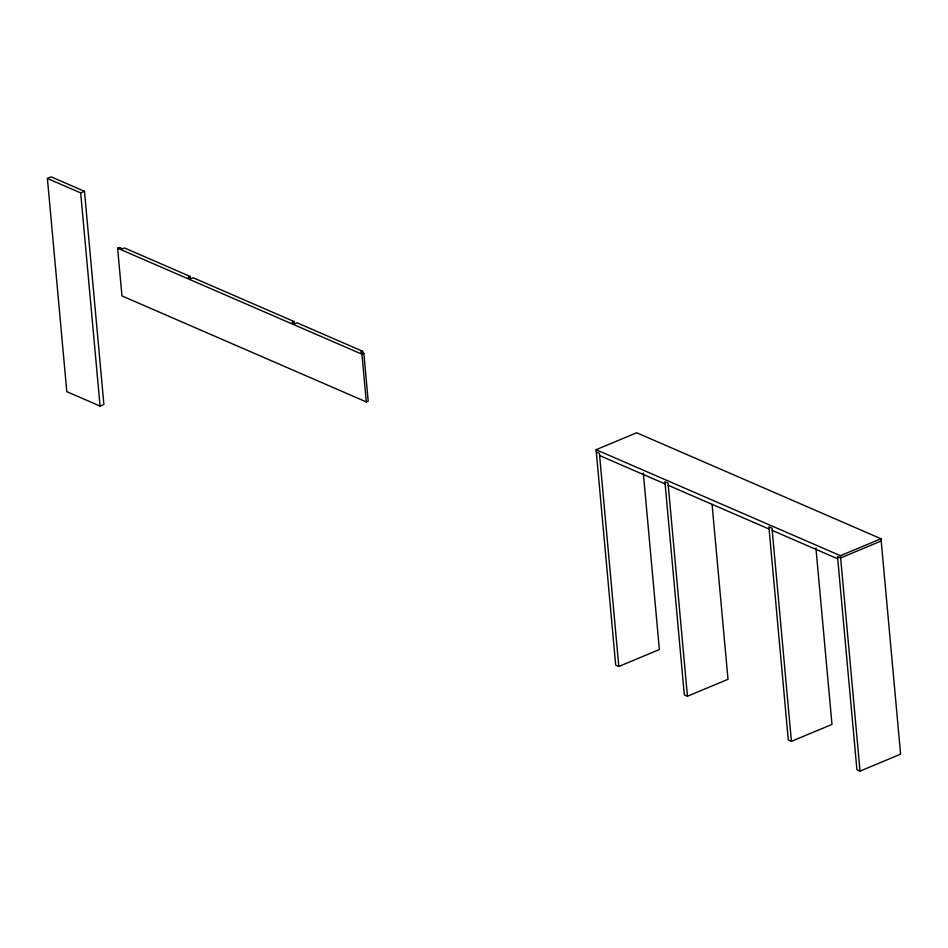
<?xml version="1.0" encoding="UTF-8"?>
<svg xmlns="http://www.w3.org/2000/svg" width="948" height="948" viewBox="0 0 948 948"><rect width="100%" height="100%" fill="white"/><g stroke="black" fill="none" stroke-linecap="round" stroke-linejoin="round"><path stroke-width="1.42" d="M47.4 178.473L51.204 176.885L84.479 191.318L103.877 404.5L100.073 406.088L66.798 391.654L47.4 178.473L80.675 192.906L84.479 191.318M362.906 354.161L362.646 351.27L360.738 352.064L363.854 353.414L368.203 401.123L366.295 401.916L121.96 295.93L117.611 248.222L119.519 247.428L122.636 248.779L124.532 247.985L190.038 276.401L190.299 279.293M190.038 276.401L188.142 277.195L191.259 278.546L193.155 277.752L294.022 321.502L294.283 324.394M294.022 321.502L292.114 322.296L295.231 323.647L297.139 322.853L362.646 351.27M117.611 248.222L361.958 354.208L363.854 353.414M643.325 473.111L659.37 649.534L618.807 666.48L615.69 665.129L596.091 449.708L636.653 432.762L881 538.748L900.6 754.17L860.037 771.115L856.921 769.764L837.522 556.583L840.639 557.934L881.202 540.988M596.091 449.708L840.438 555.694L881 538.748M687.442 696.247L668.032 483.065L664.915 481.714L684.314 694.896L687.442 696.247L728.005 679.301L712.078 504.348M791.414 741.348L772.016 528.166L768.887 526.815L788.298 739.997L791.414 741.348L831.977 724.402L815.92 547.98M596.292 451.947L599.409 453.298L618.807 666.48M599.61 455.538L665.117 483.954M668.245 485.305L769.101 529.055M772.217 530.406L837.724 558.822M840.438 555.694L860.037 771.115M361.958 354.208L366.295 401.916M80.675 192.906L100.073 406.088"/></g></svg>
